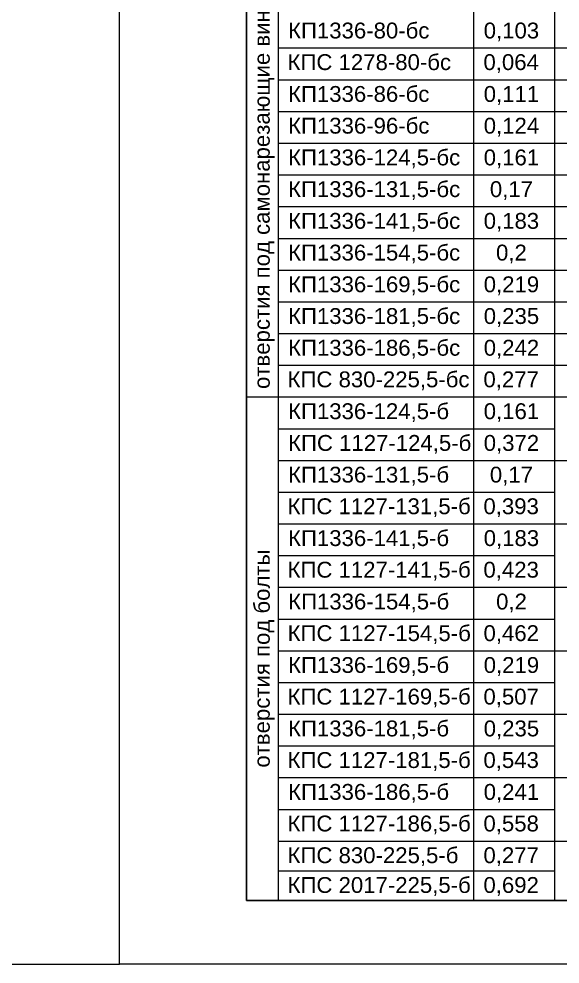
# Model space of a CAD drawing. Extents: x -37 to 4620, y -49 to 348.
# Drawn here: x 824.1 to 909.4, y 0 to 149 of the extents above; entities that cross this region are included whole.
import ezdxf

# ---------------------------------------------------------------- set-up
doc = ezdxf.new("R2010")
doc.units = 0
doc.header["$LTSCALE"] = 5
doc.layers.add('Рамки', color=1, linetype='CONTINUOUS', lineweight=15)
doc.layers.add('Текстовый', color=7, linetype='CONTINUOUS', lineweight=9)
doc.layers.add('Скрытые', color=14, linetype='CONTINUOUS', plot=False)
doc.styles.add('Каталожный', font='arial.ttf', dxfattribs={"height": 2.5})

msp = doc.modelspace()

# ---------------------------------------------------------------- linework, layer by layer
at = {"layer": 'Рамки', "linetype": 'Continuous'}
for p, q in [((864.998, 282.271, 0.045), (865, 10)), ((895.774, 282.272, 0.044), (895.774, 10, 0.033)), ((908.547, 282.272, 0.044), (908.547, 10, 0.033)), ((864.998, 144.386, -88.851), (974.886, 144.386, -88.851)), ((864.998, 139.386, -88.851), (974.886, 139.386, -88.851)), ((864.998, 134.386, -88.851), (974.867, 134.386, -88.851)), ((864.998, 129.386, -88.851), (974.893, 129.386, -88.851)), ((864.998, 124.386, -88.851), (974.867, 124.386, -88.851)), ((864.998, 119.386, -88.851), (974.883, 119.386, -88.851)), ((864.998, 114.386, -88.851), (974.867, 114.386, -88.851)), ((864.998, 109.386, -88.851), (974.886, 109.386, -88.851)), ((864.998, 104.386, -88.851), (974.867, 104.386, -88.851)), ((864.998, 99.386, -88.851), (974.886, 99.386, -88.851)), ((864.998, 94.386, -88.851), (974.867, 94.386, -88.851)), ((859.998, 89.386, 0.001), (1025, 89.386, -0.032)), ((864.998, 84.386, -88.852), (908.547, 84.386, -88.852)), ((864.998, 79.386, -88.819), (974.867, 79.386, -88.819)), ((864.998, 74.386, -88.852), (908.547, 74.386, -88.852)), ((864.998, 69.386, -88.852), (974.867, 69.386, -88.852)), ((864.998, 64.386, -88.852), (908.547, 64.386, -88.852)), ((864.998, 59.386, -88.852), (974.867, 59.386, -88.852)), ((865.01, 54.386, -88.852), (908.547, 54.386, -88.852)), ((865.01, 49.386, -88.852), (974.867, 49.386, -88.852)), ((864.998, 44.386, -88.852), (908.535, 44.386, -88.852)), ((864.998, 39.386, -88.852), (974.867, 39.386, -88.852)), ((864.998, 34.386, -88.852), (908.535, 34.386, -88.852)), ((864.998, 29.386, -88.852), (974.867, 29.386, -88.852)), ((864.998, 24.386, -88.852), (908.535, 24.386, -88.852)), ((864.998, 19.386, -88.852), (974.867, 19.386, -88.852)), ((864.998, 14.693, -88.852), (908.535, 14.693, -88.852)), ((859.998, 10), (1024.801, 10)), ((860.002, 10), (1024.804, 10))]:
    msp.add_line(p, q, dxfattribs=at)
for points in [[(840, 297), (630, 297), (630, 0), (840, 0)], [(840, 297), (1050, 297), (1050, 0), (840, 0)]]:
    msp.add_lwpolyline(points, close=True, dxfattribs=at)
at = {"layer": 'Скрытые', "linetype": 'Continuous'}
msp.add_lwpolyline([(860, 10), (860, 287), (1025, 287), (1025, 10)], close=True, dxfattribs=at)
msp.add_lwpolyline([(860, 10), (860, 287), (1025, 287), (1025, 10)], close=True, dxfattribs=at)

# ---------------------------------------------------------------- texts
at = {"layer": 'Текстовый', "color": 1, "linetype": 'Continuous', "char_height": 2.5, "attachment_point": 1, "rotation": 90, "style": 'Каталожный'}
for s, insert, width in [('\\pxql;отверстия под самонарезающие винты и болт', (861.165, 90.639), 80.31014), ('\\pxql;отверстия под болты', (861.165, 30.967), 69.30748)]:
    msp.add_mtext(s, dxfattribs=dict(at, insert=insert, width=width))
at = {"layer": 'Текстовый', "color": 1, "linetype": 'Continuous', "char_height": 2.5, "attachment_point": 1, "style": 'Каталожный'}
for s, insert, width in [('\\pxql;КП1336-80-бc', (866.559, 148.389, -88.851), 24.60508), ('\\pxqc;0,103', (894.043, 148.389, -88.851), 15.42599), ('\\pxql;КПС 1278-80-бc', (866.477, 143.409, -88.851), 27.09317), ('\\pxqc;0,064', (893.961, 143.409, -88.851), 15.5044), ('\\pxql;КП1336-86-бc', (866.559, 138.389, -88.851), 24.60508), ('\\pxqc;0,111', (894.043, 138.389, -88.851), 15.42599), ('\\pxql;КП1336-96-бc', (866.561, 133.389, -88.851), 24.60508), ('\\pxqc;0,124', (894.044, 133.389, -88.851), 15.42599), ('\\pxql;КП1336-124,5-бc', (866.559, 128.389, -88.851), 24.60508), ('\\pxqc;0,161', (894.043, 128.389, -88.851), 15.42599), ('\\pxql;КП1336-131,5-бc', (866.559, 123.389, -88.851), 24.60508), ('\\pxqc;0,17', (894.043, 123.389, -88.851), 15.42599), ('\\pxql;КП1336-141,5-бc', (866.559, 118.389, -88.851), 24.60508), ('\\pxqc;0,183', (894.043, 118.389, -88.851), 15.42599), ('\\pxql;КП1336-154,5-бc', (866.559, 113.389, -88.851), 24.60508), ('\\pxqc;0,2', (894.043, 113.389, -88.851), 15.42599), ('\\pxql;КП1336-169,5-бc', (866.561, 108.389, -88.851), 24.60508), ('\\pxqc;0,219', (894.044, 108.389, -88.851), 15.42599), ('\\pxql;КП1336-181,5-бc', (866.56, 103.389, -88.851), 24.60508), ('\\pxqc;0,235', (894.044, 103.389, -88.851), 15.42599), ('\\pxql;КП1336-186,5-бc', (866.561, 98.389, -88.851), 24.60508), ('\\pxqc;0,242', (894.044, 98.389, -88.851), 15.42599), ('\\pxql;КПС 830-225,5-бc', (866.477, 93.409, -88.851), 31.2633), ('\\pxqc;0,277', (893.961, 93.409, -88.851), 15.5044), ('\\pxql;КП1336-124,5-б', (866.56, 88.389, -177.734), 24.60508), ('\\pxqc;0,161', (894.044, 88.389, -177.734), 15.42599), ('\\pxql;КПС 1127-124,5-б', (866.561, 83.389, -177.701), 31.15066), ('\\pxqc;0,372', (894.044, 83.389, -177.701), 15.42599), ('\\pxql;КП1336-131,5-б', (866.559, 78.389, -88.852), 24.60508), ('\\pxqc;0,17', (894.042, 78.389, -88.852), 15.42599), ('\\pxql;КПС 1127-131,5-б', (866.477, 73.409, -88.852), 28.60361), ('\\pxqc;0,393', (893.961, 73.409, -88.852), 15.5044), ('\\pxql;КП1336-141,5-б', (866.559, 68.389, -88.852), 24.60508), ('\\pxqc;0,183', (894.042, 68.389, -88.852), 15.42599), ('\\pxql;КПС 1127-141,5-б', (866.477, 63.409, -88.852), 29.30026), ('\\pxqc;0,423', (893.961, 63.409, -88.852), 15.5044), ('\\pxql;КП1336-154,5-б', (866.57, 58.389, -88.852), 24.60508), ('\\pxqc;0,2', (894.054, 58.389, -88.852), 15.42599), ('\\pxql;КПС 1127-154,5-б', (866.489, 53.409, -88.852), 29.28878), ('\\pxqc;0,462', (893.972, 53.409, -88.852), 15.5044), ('\\pxql;КП1336-169,5-б', (866.559, 48.389, -88.852), 24.60508), ('\\pxqc;0,219', (894.042, 48.389, -88.852), 15.42599), ('\\pxql;КПС 1127-169,5-б', (866.477, 43.409, -88.852), 29.30022), ('\\pxqc;0,507', (893.961, 43.409, -88.852), 15.5044), ('\\pxql;КП1336-181,5-б', (866.559, 38.389, -88.852), 24.60508), ('\\pxqc;0,235', (894.042, 38.389, -88.852), 15.42599), ('\\pxql;КПС 1127-181,5-б', (866.477, 33.409, -88.852), 29.30021), ('\\pxqc;0,543', (893.961, 33.409, -88.852), 15.5044), ('\\pxql;КП1336-186,5-б', (866.559, 28.389, -88.852), 24.60508), ('\\pxqc;0,241', (894.042, 28.389, -88.852), 15.42599), ('\\pxql;КПС 1127-186,5-б', (866.477, 23.409, -88.852), 29.30018), ('\\pxqc;0,558', (893.961, 23.409, -88.852), 15.5044), ('\\pxql;КПС 830-225,5-б', (866.477, 18.41, -88.852), 27.07329), ('\\pxqc;0,277', (893.961, 18.41, -88.852), 15.5044), ('\\pxql;КПС 2017-225,5-б', (866.477, 13.717), 29.88671), ('\\pxqc;0,692', (893.961, 13.717), 15.5044)]:
    msp.add_mtext(s, dxfattribs=dict(at, insert=insert, width=width))

doc.saveas('drawing.dxf')
